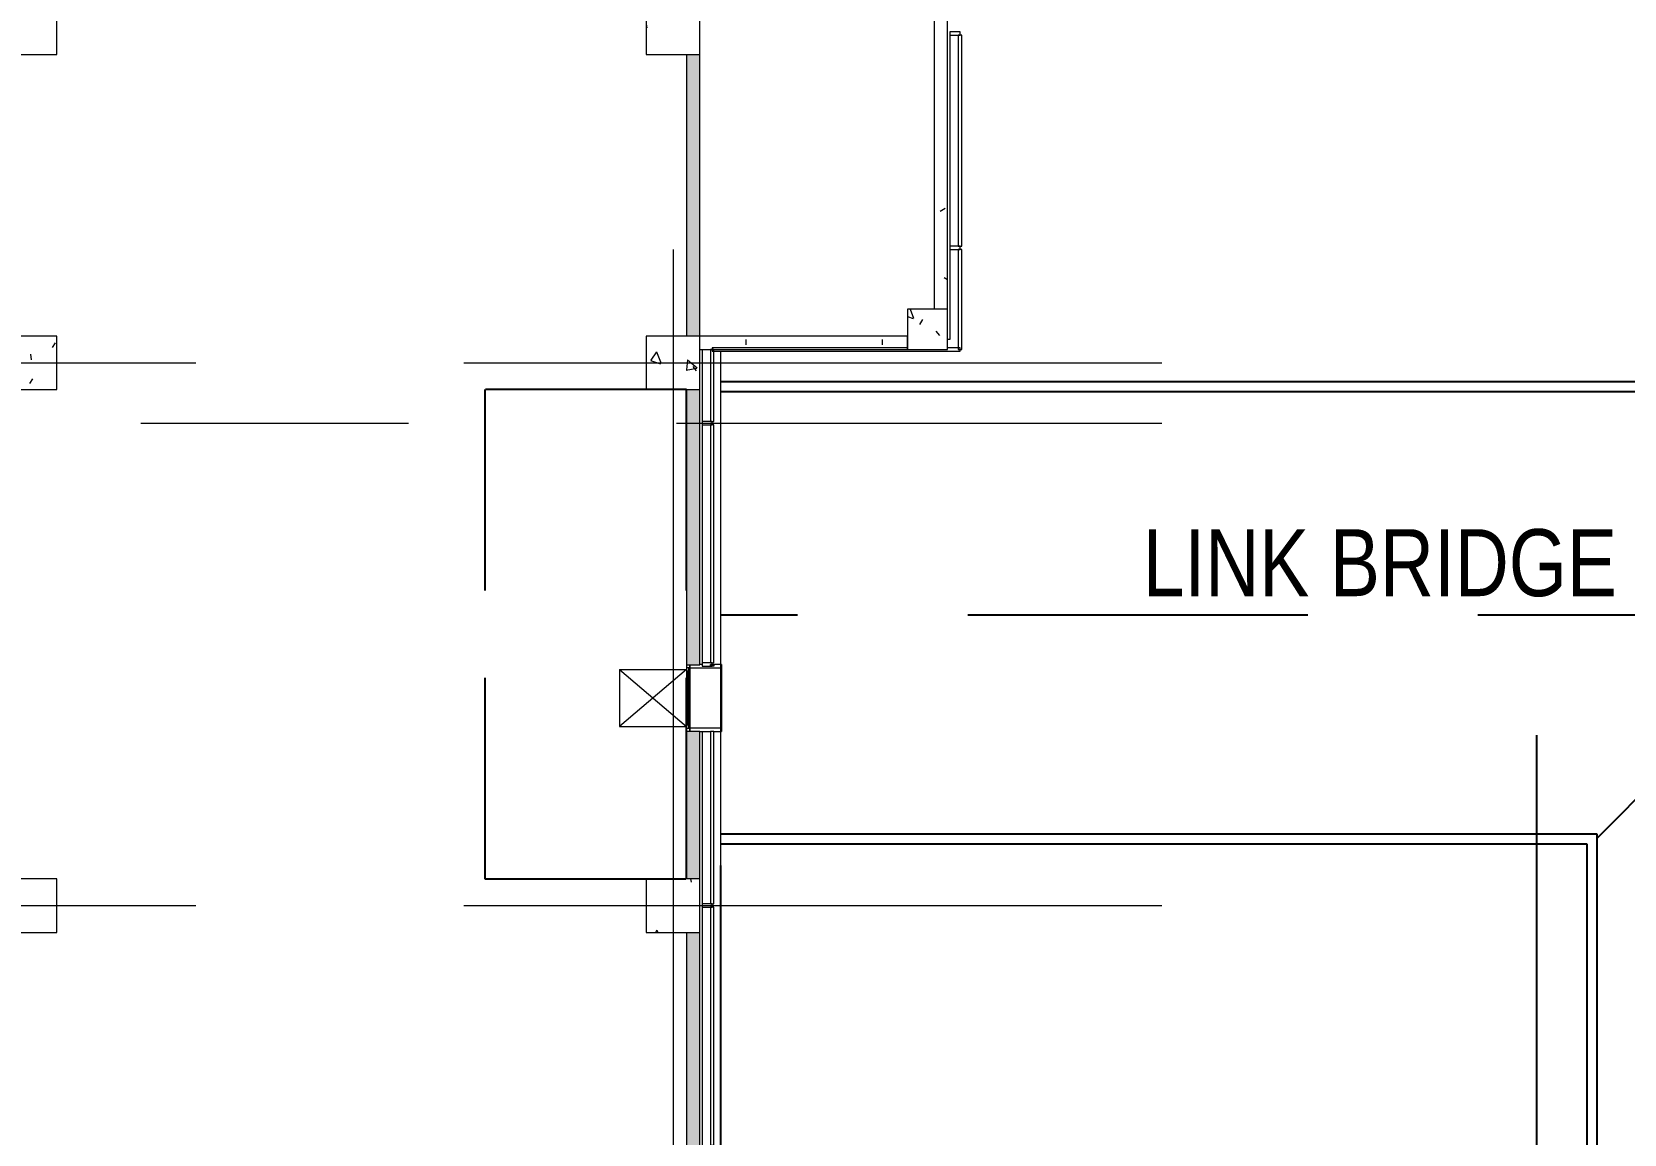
# Model space of a CAD drawing. Extents: x -14231 to 343475, y -171733 to 30720.
# Drawn here: x 201107 to 224885, y -53855 to -37403 of the extents above; entities that cross this region are included whole.
import ezdxf

# ---------------------------------------------------------------- set-up
doc = ezdxf.new("R2010")
doc.units = 0
doc.header["$LTSCALE"] = 8
for name, pattern in [('Access Line', [382.3, 250, -132.3]), ('Centre', [7937.5, 1587.5, -1190.625, 3968.75, -1190.625]), ('IDA - Grid Line', [3500, 2000, -500, 500, -500]), ('IDA - Hidden 065', [537.5, 375, -162.5]), ('IMPORT-DASHED2 _3_', [952.5, 635, -317.5])]:
    doc.linetypes.add(name, pattern=pattern)
doc.layers.get('0').update_dxf_attribs({"color": 1, "linetype": 'CONTINUOUS'})
doc.layers.add('000_CTCI_CSA', color=7, linetype='CONTINUOUS')
for name, color, linetype, lineweight in [('A-_ANOTGRID_E', 7, 'CONTINUOUS', 9), ('A-_CLAD----_E', 7, 'CONTINUOUS', 9), ('A-_CLAD----_E1', 7, 'CONTINUOUS', 9), ('A-_WALL----_E', 7, 'CONTINUOUS', 9), ('A-_WALL----_H', 7, 'CONTINUOUS', 9), ('A-_WIND----_E', 7, 'CONTINUOUS', 9), ('A-COLN----_E', 7, 'CONTINUOUS', 9), ('A-COLN----_E1', 7, 'CONTINUOUS', 9)]:
    doc.layers.add(name, color=color, linetype=linetype, lineweight=lineweight)
doc.styles.add('Site Area', font='arial.ttf', dxfattribs={"width": 0.8})
pattern_1 = [(270, (-114873.83, 809413.83), (508, -2032), [83.82, -1440.18, 83.82, -1440.18, -8128]), (270, (-114873.83, 809413.83), (508, -2032), [-3048, 83.82, -2964.18, 83.82, -1440.18, -3556]), (270, (-114873.83, 809413.83), (508, -2032), [-7620, 83.82, -932.18, 83.82, -2456.18]), (30, (-114619.83, 808651.83), (1505.76362, 1455.9409), [83.82, -1440.18, 83.82, -1440.18, -8128]), (30, (-114619.83, 808651.83), (1505.76362, 1455.9409), [-3048, 83.82, -2964.18, 83.82, -1440.18, -3556]), (30, (-114619.83, 808651.83), (1505.76362, 1455.9409), [-7620, 83.82, -932.18, 83.82, -2456.18]), (150, (-113603.83, 808397.83), (-2013.76362, 576.0591), [83.82, -1440.18, 83.82, -1440.18, -8128]), (150, (-113603.83, 808397.83), (-2013.76362, 576.0591), [-3048, 83.82, -2964.18, 83.82, -1440.18, -3556]), (150, (-113603.83, 808397.83), (-2013.76362, 576.0591), [-7620, 83.82, -932.18, 83.82, -2456.18])]

# ---------------------------------------------------------------- blocks, each defined once
blk = doc.blocks.new('IDA - Rectangle Column - 800W X 800D-V15-PH1 LEVEL 3 - PROBE')
at = {"layer": 'A-COLN----_E1', "true_color": 0xaaaaaa}
h = blk.add_hatch(dxfattribs=at)
h.set_pattern_fill('FP_17', color=253, style=0, pattern_type=2)
h.set_pattern_definition([(320, (-325556.1, 859857.2), (-159.3907, -1821.8403), [190.5, -2095.5]), (265, (-325556.1, 859857.2), (1910.5674, 352.428), [152.4, -1676.4]), (10.451, (-325569.4, 859705.4), (1751.166, -1469.4262), [161.9, -1780.901]), (316.184, (-325048.1, 859857.2), (-420.428, -2710.791), [285.75, -3143.25]), (6.636, (-325083.2, 859631.3), (2474.276, -2374.0256), [242.85, -2671.351]), (261.184, (-325048, 859857.2), (2474.2525, -2374.05), [228.6, -2514.6]), (291, (-325175.1, 859603.2), (-1022.6516, -1516.1442), [190.5, -2095.5]), (236, (-325175.1, 859603.2), (1841.8805, -618.021), [152.4, -1676.4]), (341.451, (-325260.3, 859476.8), (819.2124, -2134.1713), [161.9, -1780.901]), (307.5, (-325556.1, 859857.2), (845.5504, -30.88603), [83.82, -1572.26, 83.82, -3300.73]), (307.5, (-325556.1, 859857.2), (845.5504, -30.88603), [-1739.9, -1617.98, 83.82, -1598.93]), (277.5, (-325556.1, 859857.2), (1001.80575, -668.1966), [83.82, -886.46, 83.82, -2175.51]), (277.5, (-325556.1, 859857.2), (1001.80575, -668.1966), [-1054.1, -1534.16, 83.82, -557.53]), (237.5, (-325556.1, 860423.6), (-57.2896, -1355.90933), [83.82, -551.18, 83.82, -4526.28]), (237.5, (-325556.1, 860423.6), (-57.2896, -1355.90933), [-718.82, -1897.38, 83.82, -2545.08]), (227.5, (-325556.1, 860677.6), (254.2664, -1481.2932), [83.82, -741.68, 83.82, -3098.8]), (227.5, (-325556.1, 860677.6), (254.2664, -1481.2932), [-909.32, -1231.9, 83.82, -1783.08])])
h.paths.add_polyline_path([(-400, -400), (400, -400), (400, 400), (-400, 400)])
at = {"layer": 'A-COLN----_E', "color": 253, "true_color": 0xaaaaaa}
for p, q in [((400, 400), (-400, 400)), ((-400, 400), (-400, -400)), ((400, -400), (400, 400)), ((-400, -400), (400, -400))]:
    blk.add_line(p, q, dxfattribs=at)
blk = doc.blocks.new('IDA - Rectangle Column - 800W X 800D-V16-PH1 LEVEL 3 - PROBE')
at = {"layer": 'A-COLN----_E1', "true_color": 0xaaaaaa}
h = blk.add_hatch(dxfattribs=at)
h.set_pattern_fill('FP_18', color=253, style=0, pattern_type=2)
h.set_pattern_definition([(320, (-325556.1, 851757.2), (-159.3907, -1821.8403), [190.5, -2095.5]), (265, (-325556.1, 851757.2), (1910.5674, 352.428), [152.4, -1676.4]), (10.451, (-325569.4, 851605.4), (1751.166, -1469.4262), [161.9, -1780.901]), (316.184, (-325048.1, 851757.2), (-420.428, -2710.791), [285.75, -3143.25]), (6.636, (-325083.2, 851531.3), (2474.276, -2374.0256), [242.85, -2671.351]), (261.184, (-325048, 851757.2), (2474.2525, -2374.05), [228.6, -2514.6]), (291, (-325175.1, 851503.2), (-1022.6516, -1516.1442), [190.5, -2095.5]), (236, (-325175.1, 851503.2), (1841.8805, -618.021), [152.4, -1676.4]), (341.451, (-325260.3, 851376.8), (819.2124, -2134.1713), [161.9, -1780.901]), (307.5, (-325556.1, 851757.2), (845.5504, -30.88603), [83.82, -1572.26, 83.82, -3300.73]), (307.5, (-325556.1, 851757.2), (845.5504, -30.88603), [-1739.9, -1617.98, 83.82, -1598.93]), (277.5, (-325556.1, 851757.2), (1001.80575, -668.1966), [83.82, -886.46, 83.82, -2175.51]), (277.5, (-325556.1, 851757.2), (1001.80575, -668.1966), [-1054.1, -1534.16, 83.82, -557.53]), (237.5, (-325556.1, 852323.6), (-57.2896, -1355.9093), [83.82, -551.18, 83.82, -4526.28]), (237.5, (-325556.1, 852323.6), (-57.2896, -1355.9093), [-718.82, -1897.38, 83.82, -2545.08]), (227.5, (-325556.1, 852577.6), (254.2664, -1481.2932), [83.82, -741.68, 83.82, -3098.8]), (227.5, (-325556.1, 852577.6), (254.2664, -1481.2932), [-909.32, -1231.9, 83.82, -1783.08])])
h.paths.add_polyline_path([(-400, -400), (400, -400), (400, 400), (-400, 400)])
at = {"layer": 'A-COLN----_E', "color": 253, "true_color": 0xaaaaaa}
for p, q in [((400, 400), (-400, 400)), ((-400, 400), (-400, -400)), ((400, -400), (400, 400)), ((-400, -400), (400, -400))]:
    blk.add_line(p, q, dxfattribs=at)
blk = doc.blocks.new('IDA - Rectangle Column - 800W X 800D-V17-PH1 LEVEL 3 - PROBE')
at = {"layer": 'A-COLN----_E1', "true_color": 0xaaaaaa}
h = blk.add_hatch(dxfattribs=at)
h.set_pattern_fill('FP_19', color=253, style=0, pattern_type=2)
h.set_pattern_definition([(320, (-325556.1, 846757.2), (-159.3907, -1821.8403), [190.5, -2095.5]), (265, (-325556.1, 846757.2), (1910.5674, 352.428), [152.4, -1676.4]), (10.451, (-325569.4, 846605.4), (1751.166, -1469.4262), [161.9, -1780.901]), (316.184, (-325048.1, 846757.2), (-420.428, -2710.791), [285.75, -3143.25]), (6.636, (-325083.2, 846531.3), (2474.276, -2374.0256), [242.85, -2671.351]), (261.184, (-325048, 846757.2), (2474.2525, -2374.05), [228.6, -2514.6]), (291, (-325175.1, 846503.2), (-1022.6516, -1516.1442), [190.5, -2095.5]), (236, (-325175.1, 846503.2), (1841.8805, -618.021), [152.4, -1676.4]), (341.451, (-325260.3, 846376.8), (819.2124, -2134.1713), [161.9, -1780.901]), (307.5, (-325556.1, 846757.2), (845.5504, -30.88603), [83.82, -1572.26, 83.82, -3300.73]), (307.5, (-325556.1, 846757.2), (845.5504, -30.88603), [-1739.9, -1617.98, 83.82, -1598.93]), (277.5, (-325556.1, 846757.2), (1001.80575, -668.1966), [83.82, -886.46, 83.82, -2175.51]), (277.5, (-325556.1, 846757.2), (1001.80575, -668.1966), [-1054.1, -1534.16, 83.82, -557.53]), (237.5, (-325556.1, 847323.6), (-57.2896, -1355.9093), [83.82, -551.18, 83.82, -4526.28]), (237.5, (-325556.1, 847323.6), (-57.2896, -1355.9093), [-718.82, -1897.38, 83.82, -2545.08]), (227.5, (-325556.1, 847577.6), (254.2664, -1481.2932), [83.82, -741.68, 83.82, -3098.8]), (227.5, (-325556.1, 847577.6), (254.2664, -1481.2932), [-909.32, -1231.9, 83.82, -1783.08])])
h.paths.add_polyline_path([(-400, 400), (-400, -400), (400, -400), (400, 400)])
at = {"layer": 'A-COLN----_E', "color": 253, "true_color": 0xaaaaaa}
for p, q in [((400, 400), (-400, 400)), ((-400, 400), (-400, -400)), ((400, -400), (400, 400)), ((-400, -400), (400, -400))]:
    blk.add_line(p, q, dxfattribs=at)
blk = doc.blocks.new('IDA - Rectangle Column - 800W X 800D-V22-PH1 LEVEL 3 - PROBE')
at = {"layer": 'A-COLN----_E1', "true_color": 0xaaaaaa}
h = blk.add_hatch(dxfattribs=at)
h.set_pattern_fill('FP_24', color=253, style=0, pattern_type=2)
h.set_pattern_definition([(320, (-315956.1, 846757.2), (-159.3907, -1821.8403), [190.5, -2095.5]), (265, (-315956.1, 846757.2), (1910.5674, 352.428), [152.4, -1676.4]), (10.451, (-315969.4, 846605.4), (1751.166, -1469.4262), [161.9, -1780.901]), (316.184, (-315448.1, 846757.2), (-420.428, -2710.791), [285.75, -3143.25]), (6.636, (-315483.2, 846531.3), (2474.276, -2374.0256), [242.85, -2671.351]), (261.184, (-315448, 846757.2), (2474.2525, -2374.05), [228.6, -2514.6]), (291, (-315575.1, 846503.2), (-1022.6516, -1516.1442), [190.5, -2095.5]), (236, (-315575.1, 846503.2), (1841.8805, -618.021), [152.4, -1676.4]), (341.451, (-315660.3, 846376.8), (819.2124, -2134.1713), [161.9, -1780.901]), (307.5, (-315956.1, 846757.2), (845.5504, -30.88603), [83.82, -1572.26, 83.82, -3300.73]), (307.5, (-315956.1, 846757.2), (845.5504, -30.88603), [-1739.9, -1617.98, 83.82, -1598.93]), (277.5, (-315956.1, 846757.2), (1001.80575, -668.1966), [83.82, -886.46, 83.82, -2175.51]), (277.5, (-315956.1, 846757.2), (1001.80575, -668.1966), [-1054.1, -1534.16, 83.82, -557.53]), (237.5, (-315956.1, 847323.6), (-57.2896, -1355.9093), [83.82, -551.18, 83.82, -4526.28]), (237.5, (-315956.1, 847323.6), (-57.2896, -1355.9093), [-718.82, -1897.38, 83.82, -2545.08]), (227.5, (-315956.1, 847577.6), (254.2664, -1481.2932), [83.82, -741.68, 83.82, -3098.8]), (227.5, (-315956.1, 847577.6), (254.2664, -1481.2932), [-909.32, -1231.9, 83.82, -1783.08])])
h.paths.add_polyline_path([(-400, -400), (400, -400), (400, 400), (-400, 400), (-400, 262)])
at = {"layer": 'A-COLN----_E', "color": 253, "true_color": 0xaaaaaa}
for p, q in [((400, 400), (-400, 400)), ((-400, 400), (-400, -400)), ((400, -400), (400, 400)), ((-400, -400), (400, -400))]:
    blk.add_line(p, q, dxfattribs=at)
blk = doc.blocks.new('IDA - Rectangle Column - 800W X 800D-V23-PH1 LEVEL 3 - PROBE')
at = {"layer": 'A-COLN----_E1', "true_color": 0xaaaaaa}
h = blk.add_hatch(dxfattribs=at)
h.set_pattern_fill('FP_25', color=253, style=0, pattern_type=2)
h.set_pattern_definition([(320, (-315956.1, 851757.2), (-159.3907, -1821.8403), [190.5, -2095.5]), (265, (-315956.1, 851757.2), (1910.5674, 352.428), [152.4, -1676.4]), (10.451, (-315969.4, 851605.4), (1751.166, -1469.4262), [161.9, -1780.901]), (316.184, (-315448.1, 851757.2), (-420.428, -2710.791), [285.75, -3143.25]), (6.636, (-315483.2, 851531.3), (2474.276, -2374.0256), [242.85, -2671.351]), (261.184, (-315448, 851757.2), (2474.2525, -2374.05), [228.6, -2514.6]), (291, (-315575.1, 851503.2), (-1022.6516, -1516.1442), [190.5, -2095.5]), (236, (-315575.1, 851503.2), (1841.8805, -618.021), [152.4, -1676.4]), (341.451, (-315660.3, 851376.8), (819.2124, -2134.1713), [161.9, -1780.901]), (307.5, (-315956.1, 851757.2), (845.5504, -30.88603), [83.82, -1572.26, 83.82, -3300.73]), (307.5, (-315956.1, 851757.2), (845.5504, -30.88603), [-1739.9, -1617.98, 83.82, -1598.93]), (277.5, (-315956.1, 851757.2), (1001.80575, -668.1966), [83.82, -886.46, 83.82, -2175.51]), (277.5, (-315956.1, 851757.2), (1001.80575, -668.1966), [-1054.1, -1534.16, 83.82, -557.53]), (237.5, (-315956.1, 852323.6), (-57.2896, -1355.9093), [83.82, -551.18, 83.82, -4526.28]), (237.5, (-315956.1, 852323.6), (-57.2896, -1355.9093), [-718.82, -1897.38, 83.82, -2545.08]), (227.5, (-315956.1, 852577.6), (254.2664, -1481.2932), [83.82, -741.68, 83.82, -3098.8]), (227.5, (-315956.1, 852577.6), (254.2664, -1481.2932), [-909.32, -1231.9, 83.82, -1783.08])])
h.paths.add_polyline_path([(-400, -400), (400, -400), (400, 400), (-400, 400)])
at = {"layer": 'A-COLN----_E', "color": 253, "true_color": 0xaaaaaa}
for p, q in [((400, 400), (-400, 400)), ((-400, 400), (-400, -400)), ((400, -400), (400, 400)), ((-400, -400), (400, -400))]:
    blk.add_line(p, q, dxfattribs=at)
blk = doc.blocks.new('IDA - Rectangle Column - 800W X 800D-V24-PH1 LEVEL 3 - PROBE')
at = {"layer": 'A-COLN----_E1', "true_color": 0xaaaaaa}
h = blk.add_hatch(dxfattribs=at)
h.set_pattern_fill('FP_26', color=253, style=0, pattern_type=2)
h.set_pattern_definition([(320, (-315956.1, 859857.2), (-159.3907, -1821.8403), [190.5, -2095.5]), (265, (-315956.1, 859857.2), (1910.5674, 352.428), [152.4, -1676.4]), (10.451, (-315969.4, 859705.4), (1751.166, -1469.4262), [161.9, -1780.901]), (316.184, (-315448.1, 859857.2), (-420.428, -2710.791), [285.75, -3143.25]), (6.636, (-315483.2, 859631.3), (2474.276, -2374.0256), [242.85, -2671.351]), (261.184, (-315448, 859857.2), (2474.2525, -2374.05), [228.6, -2514.6]), (291, (-315575.1, 859603.2), (-1022.6516, -1516.1442), [190.5, -2095.5]), (236, (-315575.1, 859603.2), (1841.8805, -618.021), [152.4, -1676.4]), (341.451, (-315660.3, 859476.8), (819.2124, -2134.1713), [161.9, -1780.901]), (307.5, (-315956.1, 859857.2), (845.5504, -30.88603), [83.82, -1572.26, 83.82, -3300.73]), (307.5, (-315956.1, 859857.2), (845.5504, -30.88603), [-1739.9, -1617.98, 83.82, -1598.93]), (277.5, (-315956.1, 859857.2), (1001.80575, -668.1966), [83.82, -886.46, 83.82, -2175.51]), (277.5, (-315956.1, 859857.2), (1001.80575, -668.1966), [-1054.1, -1534.16, 83.82, -557.53]), (237.5, (-315956.1, 860423.6), (-57.2896, -1355.90933), [83.82, -551.18, 83.82, -4526.28]), (237.5, (-315956.1, 860423.6), (-57.2896, -1355.90933), [-718.82, -1897.38, 83.82, -2545.08]), (227.5, (-315956.1, 860677.6), (254.2664, -1481.2932), [83.82, -741.68, 83.82, -3098.8]), (227.5, (-315956.1, 860677.6), (254.2664, -1481.2932), [-909.32, -1231.9, 83.82, -1783.08])])
h.paths.add_polyline_path([(-400, -400), (400, -400), (400, 400), (-400, 400)])
at = {"layer": 'A-COLN----_E', "color": 253, "true_color": 0xaaaaaa}
for p, q in [((400, 400), (-400, 400)), ((-400, 400), (-400, -400)), ((400, -400), (400, 400)), ((-400, -400), (400, -400))]:
    blk.add_line(p, q, dxfattribs=at)
blk = doc.blocks.new('IDA - Rectangle Column - 600W X 600D-9805182-PH1 LEVEL 3 - PROBE')
at = {"layer": 'A-COLN----_E1', "true_color": 0xaaaaaa}
h = blk.add_hatch(dxfattribs=at)
h.set_pattern_fill('FP_56', color=253, style=0, pattern_type=2)
h.set_pattern_definition([(320, (-329356.1, 851257.2), (-159.3907, -1821.8403), [190.5, -2095.5]), (265, (-329356.1, 851257.2), (1910.5674, 352.428), [152.4, -1676.4]), (10.451, (-329369.4, 851105.4), (1751.166, -1469.4262), [161.9, -1780.901]), (316.184, (-328848.1, 851257.2), (-420.428, -2710.791), [285.75, -3143.25]), (6.636, (-328883.2, 851031.3), (2474.276, -2374.0256), [242.85, -2671.351]), (261.184, (-328848, 851257.2), (2474.2525, -2374.05), [228.6, -2514.6]), (291, (-328975.1, 851003.2), (-1022.6516, -1516.1442), [190.5, -2095.5]), (236, (-328975.1, 851003.2), (1841.8805, -618.021), [152.4, -1676.4]), (341.451, (-329060.3, 850876.8), (819.2124, -2134.1713), [161.9, -1780.901]), (307.5, (-329356.1, 851257.2), (845.5504, -30.88603), [83.82, -1572.26, 83.82, -3300.73]), (307.5, (-329356.1, 851257.2), (845.5504, -30.88603), [-1739.9, -1617.98, 83.82, -1598.93]), (277.5, (-329356.1, 851257.2), (1001.80575, -668.1966), [83.82, -886.46, 83.82, -2175.51]), (277.5, (-329356.1, 851257.2), (1001.80575, -668.1966), [-1054.1, -1534.16, 83.82, -557.53]), (237.5, (-329356.1, 851823.6), (-57.2896, -1355.9093), [83.82, -551.18, 83.82, -4526.28]), (237.5, (-329356.1, 851823.6), (-57.2896, -1355.9093), [-718.82, -1897.38, 83.82, -2545.08]), (227.5, (-329356.1, 852077.6), (254.2664, -1481.2932), [83.82, -741.68, 83.82, -3098.8]), (227.5, (-329356.1, 852077.6), (254.2664, -1481.2932), [-909.32, -1231.9, 83.82, -1783.08])])
h.paths.add_polyline_path([(-300, -300), (300, -300), (300, 300), (-300, 300)])
at = {"layer": 'A-COLN----_E', "color": 253, "true_color": 0xaaaaaa}
for p, q in [((300, 300), (-300, 300)), ((-300, 300), (-300, -300)), ((300, -300), (300, 300)), ((-300, -300), (300, -300))]:
    blk.add_line(p, q, dxfattribs=at)
blk = doc.blocks.new('Aluminium Window - 1000L X 1000H - FAP-02 - 2HR-V56-PH1 LEVEL 3 - PROBE')
at = {"layer": 'A-_WIND----_E', "color": 253, "true_color": 0xaaaaaa}
for p, q in [((-495, 425), (-495, 310)), ((-445, 425), (-495, 425)), ((-445, -50), (-445, 425)), ((455, 425), (-445, 425)), ((505, 425), (455, 425)), ((455, 425), (455, -50)), ((505, 310), (505, 425)), ((505, 100), (505, 260)), ((-495, 135), (-495, 100)), ((-445, -50), (-492, -50)), ((-492, -50), (-445, -50)), ((-492, -100), (-445, -100)), ((-445, -65), (-445, -50)), ((455, -50), (-445, -50)), ((-445, -50), (455, -50)), ((-445, -65), (-445, -100)), ((-395, -65), (-445, -65)), ((-445, -100), (-395, -100)), ((405, -65), (-395, -65)), ((-395, -100), (-395, -65)), ((405, -79), (-395, -79)), ((-395, -79), (-395, -87)), ((-395, -87), (405, -87)), ((-395, -100), (405, -100)), ((455, -65), (405, -65)), ((405, -65), (405, -100)), ((405, -87), (405, -79)), ((405, -100), (455, -100)), ((505, -50), (455, -50)), ((455, -50), (455, -65)), ((455, -50), (505, -50)), ((455, -100), (455, -65)), ((455, -100), (505, -100))]:
    blk.add_line(p, q, dxfattribs=at)
at = {"layer": 'A-_WIND----_E', "color": 253, "linetype": 'Centre', "true_color": 0xaaaaaa}
for p, q in [((-495, 425), (505, 425)), ((-74, 425), (-390, 425))]:
    blk.add_line(p, q, dxfattribs=at)
at = {"layer": 'A-_WIND----_E', "color": 253, "linetype": 'Access Line', "true_color": 0xaaaaaa}
for p, q in [((-420, -1100), (-420, -100)), ((-420, -100), (430, -1100)), ((-420, -1100), (430, -100)), ((430, -1100), (430, -100)), ((-420, -1100), (430, -1100))]:
    blk.add_line(p, q, dxfattribs=at)
blk = doc.blocks.new('System Panel - AlumPanelClad-White-10001330-PH1 LEVEL 3 - PROBE')
at = {"layer": 'A-_CLAD----_E', "color": 253, "true_color": 0xaaaaaa}
for p, q in [((1065, 25), (-1850, 25)), ((-1850, 25), (-1850, -25)), ((1850, 25), (1665, 25)), ((1850, -25), (1850, 25)), ((-1850, -25), (1850, -25))]:
    blk.add_line(p, q, dxfattribs=at)
blk = doc.blocks.new('Rectangular Mullion - groove center-10012004-PH1 LEVEL 3 - PROBE')
at = {"layer": 'A-_CLAD----_E1', "color": 253, "true_color": 0xaaaaaa}
blk.add_line((851407, 329691), (851407, 329656), dxfattribs=at)
blk = doc.blocks.new('System Panel - AlumPanelClad-White-10012010-PH1 LEVEL 3 - PROBE')
at = {"layer": 'A-_CLAD----_E', "color": 253, "true_color": 0xaaaaaa}
for p, q in [((745, 25), (-745, 25)), ((-745, 25), (-745, -25)), ((745, -25), (745, 25)), ((-745, -25), (745, -25))]:
    blk.add_line(p, q, dxfattribs=at)
blk = doc.blocks.new('Rectangular Mullion - groove center-10012005-PH1 LEVEL 3 - PROBE')
at = {"layer": 'A-_CLAD----_E1', "color": 253, "true_color": 0xaaaaaa}
blk.add_line((850067, 329691), (851407, 329691), dxfattribs=at)
blk = doc.blocks.new('System Panel - AlumPanelClad-White-10007495-PH1 LEVEL 3 - PROBE')
at = {"layer": 'A-_CLAD----_E', "color": 253, "true_color": 0xaaaaaa}
for p, q in [((1775, 25), (-1775, 25)), ((-1775, 25), (-1775, -25)), ((1775, -25), (1775, 25)), ((-1775, -25), (1775, -25))]:
    blk.add_line(p, q, dxfattribs=at)
blk = doc.blocks.new('Rectangular Mullion - groove center-10007492-PH1 LEVEL 3 - PROBE')
at = {"layer": 'A-_CLAD----_E1', "color": 253, "true_color": 0xaaaaaa}
blk.add_line((931882, 325991), (935432, 325991), dxfattribs=at)
blk = doc.blocks.new('System Panel - AlumPanelClad-White-10085945-PH1 LEVEL 3 - PROBE')
at = {"layer": 'A-_CLAD----_E', "color": 253, "true_color": 0xaaaaaa}
for p, q in [((786, 25), (-1786, 25)), ((-1786, 25), (-1786, -25)), ((786, -25), (786, 25)), ((1764, -25), (1764, 25)), ((1764, 25), (1786, 25)), ((1786, 25), (1786, -25)), ((-1786, -25), (786, -25)), ((1786, -25), (1764, -25))]:
    blk.add_line(p, q, dxfattribs=at)
blk = doc.blocks.new('Rectangular Mullion - groove center-9997094-PH1 LEVEL 3 - PROBE')
at = {"layer": 'A-_CLAD----_E1', "color": 253, "true_color": 0xaaaaaa}
for p, q in [((-25, -150), (-25, 0)), ((-25, 0), (25, 0)), ((25, 0), (25, -150)), ((25, -150), (-25, -150))]:
    blk.add_line(p, q, dxfattribs=at)
blk = doc.blocks.new('System Panel - AlumPanelClad-White-10011132-PH1 LEVEL 3 - PROBE')
at = {"layer": 'A-_CLAD----_E', "color": 253, "true_color": 0xaaaaaa}
for p, q in [((537.5, 25), (-537.5, 25)), ((-537.5, 25), (-537.5, -25)), ((537.5, -25), (537.5, 25)), ((-537.5, -25), (537.5, -25))]:
    blk.add_line(p, q, dxfattribs=at)
blk = doc.blocks.new('Rectangular Mullion - groove center-10011131-PH1 LEVEL 3 - PROBE')
at = {"layer": 'A-_CLAD----_E1', "color": 253, "true_color": 0xaaaaaa}
blk.add_line((851557, 325991), (852632, 325991), dxfattribs=at)
blk = doc.blocks.new('System Panel - AlumPanelClad-White-10005328-PH1 LEVEL 3 - PROBE')
at = {"layer": 'A-_CLAD----_E', "color": 253, "true_color": 0xaaaaaa}
for p, q in [((1575, 25), (-1575, 25)), ((-1575, 25), (-1575, -25)), ((1575, -25), (1575, 25)), ((-1575, -25), (1575, -25))]:
    blk.add_line(p, q, dxfattribs=at)
blk = doc.blocks.new('Rectangular Mullion - groove center-10005325-PH1 LEVEL 3 - PROBE')
at = {"layer": 'A-_CLAD----_E1', "color": 253, "true_color": 0xaaaaaa}
blk.add_line((846867, 329691), (850017, 329691), dxfattribs=at)
blk = doc.blocks.new('Rectangular Mullion - groove center-10085935-PH1 LEVEL 3 - PROBE')
at = {"layer": 'A-_CLAD----_E1', "color": 253, "true_color": 0xaaaaaa}
blk.add_line((857261, 325991), (859832, 325991), dxfattribs=at)

msp = doc.modelspace()

# ---------------------------------------------------------------- hatches: boundary and pattern name
at = {"layer": 'A-_WALL----_H', "true_color": 0xd4d4d4}
h = msp.add_hatch(dxfattribs=at)
h.set_pattern_fill('FP_1', color=254, angle=-90, style=0, pattern_type=2)
h.set_pattern_definition(pattern_1)
h.paths.add_polyline_path([(214582.2284, -37243.3464), (214582.2284, -41543.3464), (214782.2284, -41543.3464), (214782.2284, -37243.3464)])
h = msp.add_hatch(dxfattribs=at)
h.set_pattern_fill('FP_1', color=254, angle=-90, style=0, pattern_type=2)
h.set_pattern_definition(pattern_1)
h.paths.add_polyline_path([(210882.289, -128593.3464), (210882.289, -129243.3464), (211082.289, -129243.3464), (211082.289, -128593.3464), (210982.289, -128593.3464)])
h.paths.add_polyline_path([(210882.289, -127596.7272), (211082.289, -127596.7272), (211082.289, -122843.3464), (210882.289, -122843.3464), (210882.289, -127264.4089)])
h.paths.add_polyline_path([(210882.289, -130043.3464), (210882.289, -133743.3464), (211082.289, -133743.3464), (211082.289, -130043.3464), (211056.2021, -130043.3464)])
h.paths.add_polyline_path([(210882.289, -122043.3464), (211082.289, -122043.3464), (211082.289, -115643.3464), (210882.289, -115643.3464)])
h.paths.add_polyline_path([(210882.289, -106543.3464), (210882.289, -107643.3464), (211082.289, -107643.3464), (211082.289, -106543.3464), (210982.289, -106543.3464)])
h.paths.add_polyline_path([(210882.289, -109227.8675), (210882.289, -114843.3464), (211082.289, -114843.3464), (211082.289, -108443.3464), (210882.289, -108443.3464)])
h.paths.add_polyline_path([(210882.289, -105546.7272), (211082.289, -105546.7272), (211082.289, -101243.3464), (210882.289, -101243.3464), (210882.289, -104718.7322)])
h.paths.add_polyline_path([(210882.289, -100443.3464), (211082.289, -100443.3464), (211082.289, -94043.3464), (210882.289, -94043.3464), (210882.289, -100209.5968)])
h.paths.add_polyline_path([(210882.289, -93243.3464), (211082.289, -93243.3464), (211082.289, -88893.3464), (210882.289, -88893.3464), (210882.289, -91191.3261)])
h.paths.add_polyline_path([(210882.289, -87896.7272), (211082.289, -87896.7272), (211082.289, -86843.3464), (210882.289, -86843.3464)])
h.paths.add_polyline_path([(210882.289, -86043.3464), (211082.289, -86043.3464), (211082.289, -79643.3464), (210882.289, -79643.3464), (210882.289, -82173.0554)])
h.paths.add_polyline_path([(210882.289, -78843.3464), (211082.289, -78843.3464), (211082.289, -72443.3464), (210882.289, -72443.3464), (210882.289, -73154.7847)])
h.paths.add_polyline_path([(210882.289, -71643.3464), (211082.289, -71643.3464), (211082.289, -69443.3469), (210882.289, -69443.3469)])
h.paths.add_polyline_path([(210882.289, -65243.3464), (210882.289, -68446.7276), (211082.289, -68446.7276), (211082.289, -65243.3464), (210897.8394, -65243.3464)])
h.paths.add_polyline_path([(210882.289, -64136.514), (210882.289, -64443.3464), (211082.289, -64443.3464), (211082.289, -58043.3464), (210882.289, -58043.3464)])
h.paths.add_polyline_path([(210882.289, -57243.3464), (211082.289, -57243.3464), (211082.289, -50843.3464), (210882.289, -50843.3464), (210882.289, -55118.2433)])
h.paths.add_polyline_path([(210882.289, -42743.3464), (210882.289, -46850.1079), (211082.289, -46850.1079), (211082.289, -42743.3464), (211056.7938, -42743.3464)])
h.paths.add_polyline_path([(210882.289, -37743.3464), (210882.289, -41943.3464), (211082.289, -41943.3464), (211082.289, -37743.3464), (210895.055, -37743.3464)])
h.paths.add_polyline_path([(210882.289, -50043.3464), (211082.289, -50043.3464), (211082.289, -47846.7272), (210882.289, -47846.7272)])
h = msp.add_hatch(dxfattribs=at)
h.set_pattern_fill('FP_1', color=254, angle=-90, style=0, pattern_type=2)
h.set_pattern_definition(pattern_1)
h.paths.add_polyline_path([(211082.2899, -41943.3464), (211082.2899, -42143.3464), (214182.2284, -42143.3464), (214182.2284, -41943.3464)])

# ---------------------------------------------------------------- linework, layer by layer
at = {"layer": '000_CTCI_CSA', "color": 252, "linetype": 'IDA - Hidden 065'}
for p, q in [((210882.289, -42743.3464), (207871.4351, -42743.3464)), ((207871.4351, -42743.3464), (207871.4351, -50043.3464)), ((210882.289, -50043.3464), (210882.289, -42743.3464)), ((207871.4351, -50043.3464), (210882.289, -50043.3464))]:
    msp.add_line(p, q, dxfattribs=at)
at = {"layer": '000_CTCI_CSA', "color": 252}
for p, q in [((231232.2899, -42627.7214), (211391.4351, -42627.7214)), ((231082.2899, -42777.7214), (211391.4351, -42777.7214)), ((224482.2899, -49377.7214), (211391.4351, -49377.7214)), ((224482.2899, -57043.3464), (224482.2899, -49377.7214)), ((224332.2899, -49527.7214), (211391.4351, -49527.7214)), ((224332.2899, -57043.3464), (224332.2899, -49527.7214))]:
    msp.add_line(p, q, dxfattribs=at)
at = {"layer": '000_CTCI_CSA', "color": 252, "linetype": 'IMPORT-DASHED2 _3_'}
for p, q in [((231082.2899, -42777.7214), (224482.2899, -49437.8777)), ((227782.2899, -46107.7996), (211391.4351, -46107.7996))]:
    msp.add_line(p, q, dxfattribs=at)
at = {"layer": '000_CTCI_CSA', "color": 8, "true_color": 0x808080}
msp.add_line((223582.2899, -146907.4049), (223582.2899, -47898.2452), dxfattribs=at)
at = {"layer": '000_CTCI_CSA', "color": 2}
msp.add_line((211391.4351, -49843.3464), (211391.4351, -54068.3464), dxfattribs=at)
at = {"layer": 'A-_ANOTGRID_E', "color": 254, "linetype": 'IDA - Grid Line', "true_color": 0xd4d4d4}
for p, q in [((210682.2899, -12650.3661), (210682.2899, -169732.6721)), ((179558.4541, -42343.3464), (217979.1948, -42343.3464)), ((182733.4541, -43243.3464), (217979.1948, -43243.3464)), ((179558.4541, -50443.3464), (217979.1948, -50443.3464))]:
    msp.add_line(p, q, dxfattribs=at)
at = {"layer": 'A-_WALL----_E', "color": 253, "true_color": 0xaaaaaa}
for p, q in [((214582.2284, -37243.3464), (214582.2284, -41543.3464)), ((214782.2284, -41543.3464), (214782.2284, -37243.3464)), ((210882.289, -37743.3464), (210882.289, -41943.3464)), ((211082.289, -41943.3464), (211082.289, -37743.3464)), ((214182.2284, -41943.3464), (211082.2899, -41943.3464)), ((214182.2284, -42143.3464), (214182.2284, -41943.3464)), ((211082.2899, -42143.3464), (214182.2284, -42143.3464)), ((210882.289, -42743.3464), (210882.289, -46850.1079)), ((211082.289, -46850.1079), (211082.289, -42743.3464)), ((210882.289, -46850.1079), (211082.289, -46850.1079)), ((211082.289, -47846.7272), (210882.289, -47846.7272)), ((210882.289, -47846.7272), (210882.289, -50043.3464)), ((211082.289, -50043.3464), (211082.289, -47846.7272)), ((210882.289, -50843.3464), (210882.289, -57243.3464)), ((211082.289, -57243.3464), (211082.289, -50843.3464))]:
    msp.add_line(p, q, dxfattribs=at)
at = {"layer": 'A-_WALL----_E'}
msp.add_line((211391.4351, -42168.3464), (211391.4351, -57043.3464), dxfattribs=at)

# ---------------------------------------------------------------- block references
at = {"layer": 'A-_CLAD----_E', "color": 253, "lineweight": 9, "true_color": 0xaaaaaa, "rotation": 89.99999999999999}
for name, p in [('System Panel - AlumPanelClad-White-10005328-PH1 LEVEL 3 - PROBE', (214967.2899, -39028.3464)), ('System Panel - AlumPanelClad-White-10012010-PH1 LEVEL 3 - PROBE', (214967.2899, -41398.3464)), ('System Panel - AlumPanelClad-White-10011132-PH1 LEVEL 3 - PROBE', (211267.2786, -42680.8464)), ('System Panel - AlumPanelClad-White-10007495-PH1 LEVEL 3 - PROBE', (211267.2786, -45043.3464)), ('System Panel - AlumPanelClad-White-10085945-PH1 LEVEL 3 - PROBE', (211267.2786, -48632.5368)), ('System Panel - AlumPanelClad-White-10007495-PH1 LEVEL 3 - PROBE', (211267.2786, -52243.3464))]:
    msp.add_blockref(name, p, dxfattribs=at)
at = {"layer": 'A-_CLAD----_E', "color": 253, "lineweight": 9, "true_color": 0xaaaaaa}
msp.add_blockref('System Panel - AlumPanelClad-White-10001330-PH1 LEVEL 3 - PROBE', (213117.2843, -42143.3464), dxfattribs=at)
at = {"layer": 'A-_CLAD----_E1', "color": 253, "lineweight": 9, "true_color": 0xaaaaaa, "extrusion": (0, 0, -1), "rotation": 90.00000000000001}
for p in [(-214967.2899, -37428.3464), (-214967.2899, -40628.3464), (-211267.2786, -43243.3464), (-211267.2786, -46843.3464), (-211267.2786, -50443.3464)]:
    msp.add_blockref('Rectangular Mullion - groove center-9997094-PH1 LEVEL 3 - PROBE', p, dxfattribs=at)
at = {"layer": 'A-_CLAD----_E1', "color": 253, "lineweight": 9, "true_color": 0xaaaaaa, "rotation": 270}
for name, p in [('Rectangular Mullion - groove center-10005325-PH1 LEVEL 3 - PROBE', (-114873.8284, 809413.8288)), ('Rectangular Mullion - groove center-10012005-PH1 LEVEL 3 - PROBE', (-114873.8284, 809413.8288)), ('Rectangular Mullion - groove center-10012004-PH1 LEVEL 3 - PROBE', (-114873.8284, 809413.8288)), ('Rectangular Mullion - groove center-10011131-PH1 LEVEL 3 - PROBE', (-114873.8284, 809413.8288)), ('Rectangular Mullion - groove center-10007492-PH1 LEVEL 3 - PROBE', (-114873.8284, 888613.8288)), ('Rectangular Mullion - groove center-10085935-PH1 LEVEL 3 - PROBE', (-114873.8284, 809413.8288)), ('Rectangular Mullion - groove center-10007492-PH1 LEVEL 3 - PROBE', (-114873.8284, 881413.8288))]:
    msp.add_blockref(name, p, dxfattribs=at)
at = {"layer": 'A-_WIND----_E', "color": 253, "lineweight": 9, "true_color": 0xaaaaaa, "rotation": 270}
msp.add_blockref('Aluminium Window - 1000L X 1000H - FAP-02 - 2HR-V56-PH1 LEVEL 3 - PROBE', (210982.289, -47341.7272), dxfattribs=at)
at = {"layer": 'A-COLN----_E1', "color": 253, "lineweight": 9, "true_color": 0xaaaaaa}
for name, p in [('IDA - Rectangle Column - 800W X 800D-V22-PH1 LEVEL 3 - PROBE', (201082.2899, -37343.3464)), ('IDA - Rectangle Column - 800W X 800D-V17-PH1 LEVEL 3 - PROBE', (210682.2899, -37343.3464)), ('IDA - Rectangle Column - 600W X 600D-9805182-PH1 LEVEL 3 - PROBE', (214482.2899, -41843.3464)), ('IDA - Rectangle Column - 800W X 800D-V23-PH1 LEVEL 3 - PROBE', (201082.2899, -42343.3464)), ('IDA - Rectangle Column - 800W X 800D-V16-PH1 LEVEL 3 - PROBE', (210682.2899, -42343.3464)), ('IDA - Rectangle Column - 800W X 800D-V24-PH1 LEVEL 3 - PROBE', (201082.2899, -50443.3464)), ('IDA - Rectangle Column - 800W X 800D-V15-PH1 LEVEL 3 - PROBE', (210682.2899, -50443.3464))]:
    msp.add_blockref(name, p, dxfattribs=at)

# ---------------------------------------------------------------- texts
at = {"color": 252, "style": 'Site Area', "width": 0.8}
msp.add_text('LINK BRIDGE', height=1000, dxfattribs=at).set_placement((217697.6275, -45825.7928))

doc.saveas('drawing.dxf')
